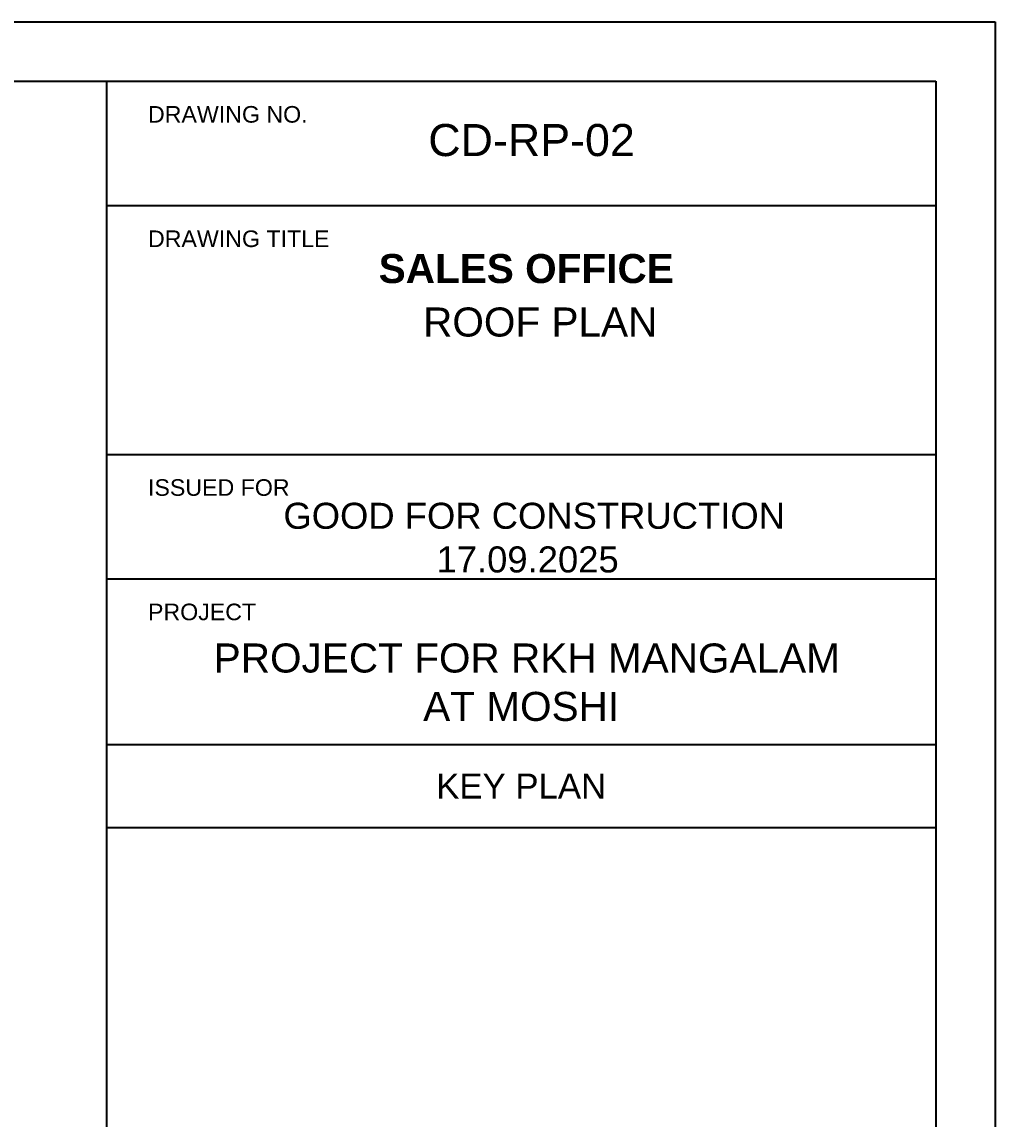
# Model space of a CAD drawing. Header units: metres. Extents: x 494 to 1845, y -666 to 1061.
# Drawn here: x 1651.08 to 1658.52, y 289.17 to 297.55 of the extents above; entities that cross this region are included whole.
import ezdxf
from ezdxf.enums import TextEntityAlignment as Align

# ---------------------------------------------------------------- set-up
doc = ezdxf.new("R2010")
doc.units = ezdxf.units.M
doc.header["$MEASUREMENT"] = 0
doc.linetypes.add('1', pattern=[0])
doc.layers.add('SHEET', color=7, linetype='Continuous')
doc.layers.add('VDA-TEXT', color=250, linetype='1')
doc.layers.add('VDA-WALL', color=250, linetype='Continuous', lineweight=25)
doc.styles.add('NAME PLATE', font='arial.ttf')

# ---------------------------------------------------------------- blocks, each defined once
blk = doc.blocks.new('DAFASDFDFA')
at = {"layer": 'SHEET'}
for p, q in [((-5.25, 57.9), (-5.25, 0.5)), ((-5.25, 56.85), (1.75, 56.85)), ((-5.25, 54.75), (1.75, 54.75)), ((-5.25, 53.7), (1.75, 53.7)), ((-5.25, 52.3), (1.75, 52.3)), ((-5.25, 51.6), (1.75, 51.6))]:
    blk.add_line(p, q, dxfattribs=at)
for points in [[(2.25, 58.4), (2.25, 0), (-102.6331, 0), (-102.6331, 58.4)], [(1.75, 57.9), (1.75, 0.5), (-102.1331, 0.5), (-102.1331, 57.9)]]:
    blk.add_lwpolyline(points, close=True, dxfattribs=at)
at = {"layer": 'SHEET', "style": 'NAME PLATE'}
for s, p in [('DRAWING NO.', (-4.9, 57.62)), ('DRAWING TITLE', (-4.9, 56.57)), ('ISSUED FOR', (-4.9, 54.47)), ('PROJECT', (-4.9, 53.42))]:
    blk.add_text(s, height=0.14, dxfattribs=at).set_placement(p, align=Align.MIDDLE_LEFT)
blk.add_text('KEY PLAN', height=0.21, dxfattribs=at).set_placement((-1.75, 51.95), align=Align.MIDDLE_CENTER)
at = {"layer": 'SHEET', "width": 6.3, "attachment_point": 5, "style": 'NAME PLATE'}
for s, insert, char_height in [('{\\fArial|b1|i0|c0|p34;SALES OFFICE}', (-1.7074, 56.3166), 0.245), ('{\\C1;GOOD FOR CONSTRUCTION}', (-1.6401, 54.2301), 0.22), ('{\\C1;17.09.2025}', (-1.6957, 53.8614), 0.22), (' PROJECT FOR RKH MANGALAM\\PAT MOSHI', (-1.75, 52.825), 0.245)]:
    blk.add_mtext(s, dxfattribs=dict(at, insert=insert, char_height=char_height))

msp = doc.modelspace()

# ---------------------------------------------------------------- linework, layer by layer
at = {"layer": 'VDA-WALL'}
msp.add_lwpolyline([(1563.5791, 297.555), (1658.5197, 297.555), (1658.5197, 244.691), (1563.5791, 244.691)], close=True, dxfattribs=at)

# ---------------------------------------------------------------- block references
at = {"layer": 'VDA-WALL', "xscale": 0.9052046613064094, "yscale": 0.9052046613064094, "zscale": 0.9052046613064094}
msp.add_blockref('DAFASDFDFA', (1656.483, 244.691), dxfattribs=at)

# ---------------------------------------------------------------- texts
at = {"layer": 'SHEET', "insert": (1655.0443, 295.2606), "char_height": 0.22178, "width": 5.702789, "attachment_point": 5, "style": 'NAME PLATE'}
msp.add_mtext('ROOF PLAN ', dxfattribs=at)
at = {"layer": 'VDA-TEXT', "style": 'NAME PLATE'}
msp.add_text('CD-RP-02', height=0.245, dxfattribs=at).set_placement((1654.9782, 296.6525), align=Align.MIDDLE_CENTER)

doc.saveas('drawing.dxf')
